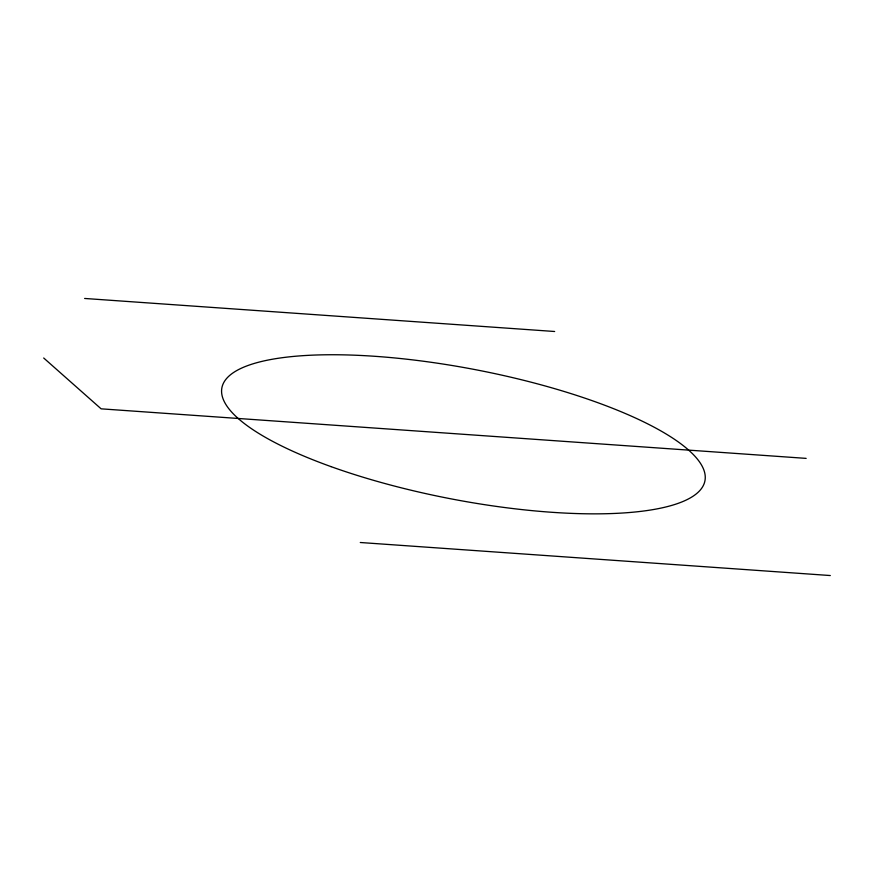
<?xml version="1.0" encoding="UTF-8"?>
<svg xmlns="http://www.w3.org/2000/svg" width="874" height="874" viewBox="0 0 874 874"><rect width="100%" height="100%" fill="white"/><g stroke="black" fill="none" stroke-linecap="round" stroke-linejoin="round"><path stroke-width="1.31" d="M84.636 298.46L554.651 331.497M806.156 458.38L101.122 408.835L43.7 358.001M360.285 542.503L830.3 575.54M331.038 466.629A245.944 65.725 10.9 0 0 704.881 481.082A245.944 65.725 10.9 0 0 354.363 355.183A245.944 65.725 10.9 0 0 331.038 466.629"/></g></svg>
